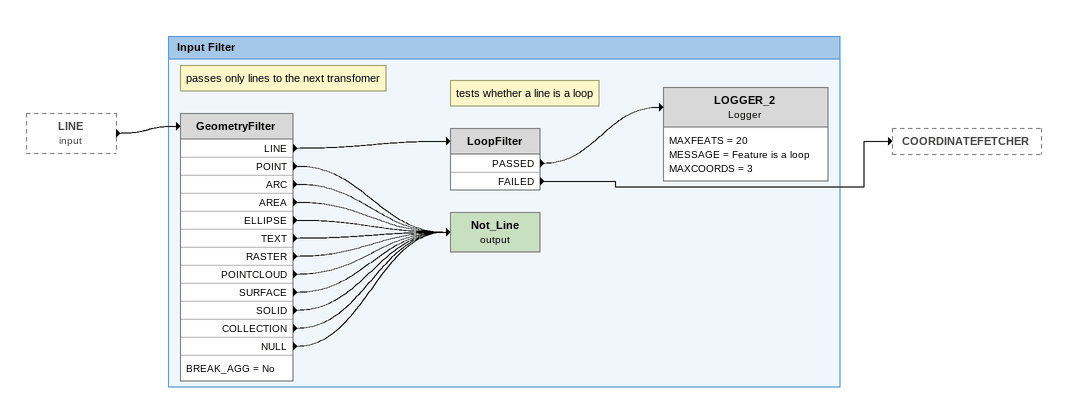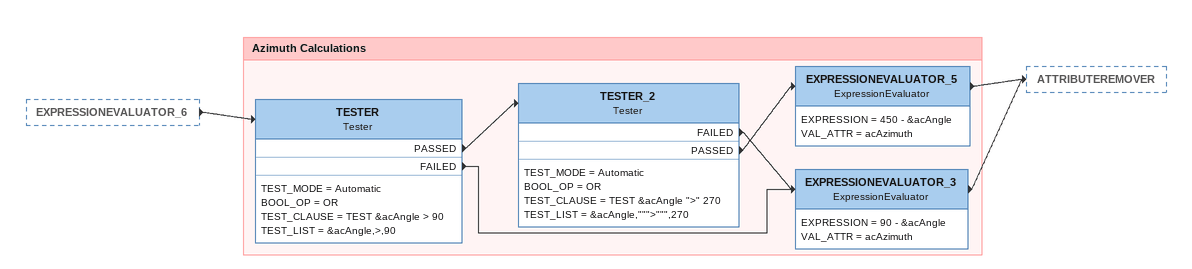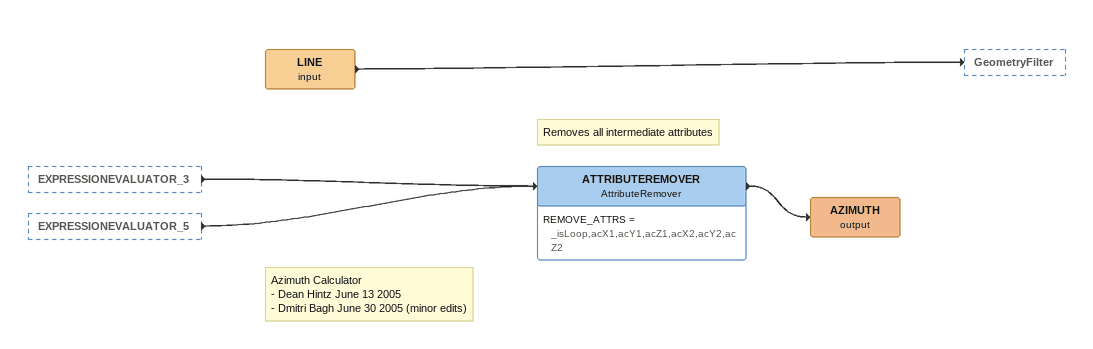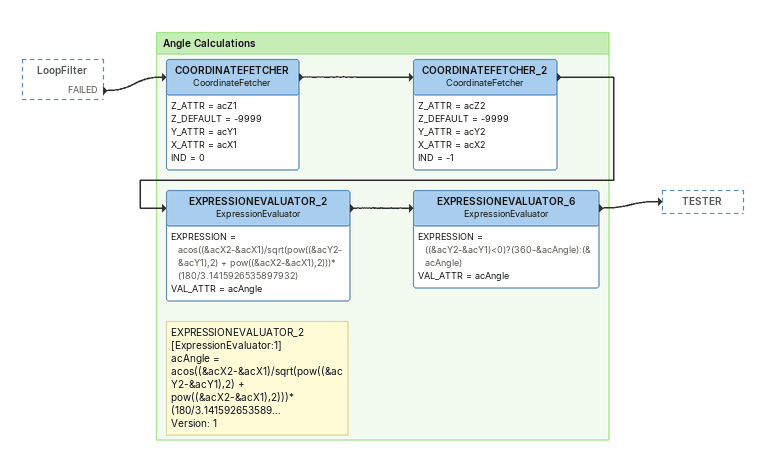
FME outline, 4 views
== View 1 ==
LINE (input) [outside]
    -> GeometryFilter

Bookmark: Input Filter
Note: passes only lines to the next transfomer
GeometryFilter
    BREAK_AGG = No
    LINE -> LoopFilter
    POINT -> Not_Line (output)
    ARC -> Not_Line (output)
    AREA -> Not_Line (output)
    ELLIPSE -> Not_Line (output)
    TEXT -> Not_Line (output)
    RASTER -> Not_Line (output)
    POINTCLOUD -> Not_Line (output)
    SURFACE -> Not_Line (output)
    SOLID -> Not_Line (output)
    COLLECTION -> Not_Line (output)
    NULL -> Not_Line (output)
Note: tests whether a line is a loop
LoopFilter
    PASSED -> LOGGER_2
    FAILED -> COORDINATEFETCHER
LOGGER_2: Logger
    MAXFEATS = 20
    MESSAGE = Feature is a loop
    MAXCOORDS = 3
Not_Line (output)

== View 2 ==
EXPRESSIONEVALUATOR_6 [outside]
    -> TESTER

Bookmark: Azimuth Calculations
TESTER: Tester
    TEST_MODE = Automatic
    BOOL_OP = OR
    TEST_CLAUSE = TEST &acAngle > 90
    TEST_LIST = &acAngle,>,90
    PASSED -> TESTER_2
    FAILED -> EXPRESSIONEVALUATOR_3
TESTER_2: Tester
    TEST_MODE = Automatic
    BOOL_OP = OR
    TEST_CLAUSE = TEST &acAngle ">" 270
    TEST_LIST = &acAngle,""">""",270
    FAILED -> EXPRESSIONEVALUATOR_3
    PASSED -> EXPRESSIONEVALUATOR_5
EXPRESSIONEVALUATOR_5: ExpressionEvaluator
    EXPRESSION = 450 - &acAngle
    VAL_ATTR = acAzimuth
    -> ATTRIBUTEREMOVER
EXPRESSIONEVALUATOR_3: ExpressionEvaluator
    EXPRESSION = 90 - &acAngle
    VAL_ATTR = acAzimuth
    -> ATTRIBUTEREMOVER

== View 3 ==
EXPRESSIONEVALUATOR_3 [outside]
    -> ATTRIBUTEREMOVER
EXPRESSIONEVALUATOR_5 [outside]
    -> ATTRIBUTEREMOVER
Note: Azimuth Calculator / - Dean Hintz June 13 2005 / - Dmitri Bagh June 30 2005 (minor edits)
LINE (input)
    -> GeometryFilter
Note: Removes all intermediate attributes
ATTRIBUTEREMOVER: AttributeRemover
    REMOVE_ATTRS = _isLoop,acX1,acY1,acZ1,acX2,acY2,acZ2
    -> AZIMUTH (output)
AZIMUTH (output)

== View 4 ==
LoopFilter [outside]
    FAILED -> COORDINATEFETCHER

Bookmark: Angle Calculations
COORDINATEFETCHER: CoordinateFetcher
    Z_ATTR = acZ1
    Z_DEFAULT = -9999
    Y_ATTR = acY1
    X_ATTR = acX1
    IND = 0
    -> COORDINATEFETCHER_2
COORDINATEFETCHER_2: CoordinateFetcher
    Z_ATTR = acZ2
    Z_DEFAULT = -9999
    Y_ATTR = acY2
    X_ATTR = acX2
    IND = -1
    -> EXPRESSIONEVALUATOR_2
Note: EXPRESSIONEVALUATOR_2 [ExpressionEvaluator:1] / acAngle = acos((&acX2-&acX1)/sqrt(pow((&acY2-&acY1),2) + pow((&acX2-&acX1),2)))* (180/3.141592653589... / Version: 1
EXPRESSIONEVALUATOR_2: ExpressionEvaluator
    EXPRESSION = acos((&acX2-&acX1)/sqrt(pow((&acY2-&acY1),2) + pow((&acX2-&acX1),2)))* (180/3.1415926535897932)
    VAL_ATTR = acAngle
    -> EXPRESSIONEVALUATOR_6
EXPRESSIONEVALUATOR_6: ExpressionEvaluator
    EXPRESSION = ((&acY2-&acY1)<0)?(360-&acAngle):(&acAngle)
    VAL_ATTR = acAngle
    -> TESTER
